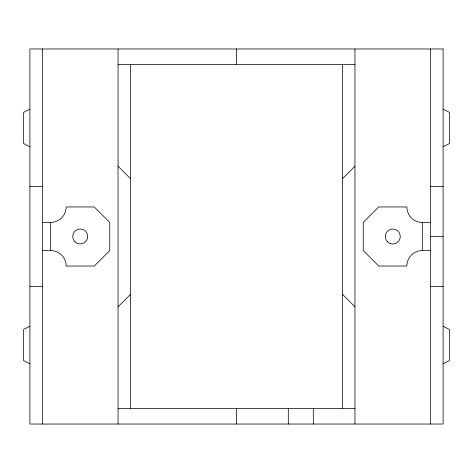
<?xml version="1.0" encoding="UTF-8"?>
<svg xmlns="http://www.w3.org/2000/svg" width="473" height="473" viewBox="0 0 473 473"><rect width="100%" height="100%" fill="white"/><g stroke="black" fill="none" stroke-linecap="round" stroke-linejoin="round"><path stroke-width="0.71" d="M118.043 306.823L130.542 294.324M342.458 178.676L354.957 166.177M29.9 109.21L23.65 112.338L23.65 143.591L29.9 146.719M29.9 326.275L23.65 329.403L23.65 360.657L29.9 363.784M443.1 146.719L449.35 143.591L449.35 112.338L443.1 109.21M443.1 363.784L449.35 360.657L449.35 329.403L443.1 326.275M118.043 64.594L354.957 64.594M29.9 186.492L42.404 186.492M430.596 186.492L443.1 186.492M42.404 222.434L50.688 222.434A15.473 15.473 0 0 0 66.155 206.961L94.287 206.961L109.76 222.434L109.76 250.566L94.287 266.039L66.155 266.039A15.473 15.473 0 0 0 50.688 250.566L50.688 222.434M422.312 222.434L422.312 250.566A15.473 15.473 0 0 0 406.845 266.039L378.713 266.039L363.24 250.566L363.24 222.434L378.713 206.961L406.845 206.961A15.473 15.473 0 0 0 422.312 222.434L430.596 222.434M430.596 236.5L443.1 236.5M42.404 250.566L50.688 250.566M422.312 250.566L430.596 250.566M29.9 286.508L42.404 286.508M430.596 286.508L443.1 286.508M118.043 408.406L354.957 408.406M342.458 294.324L354.957 306.823M118.043 166.177L130.542 178.676M430.596 48.967L430.596 424.033M354.957 48.967L354.957 424.033M342.458 64.594L342.458 408.406M313.303 408.406L313.303 424.033M288.299 408.406L288.299 424.033M236.5 48.967L236.5 64.594M236.5 408.406L236.5 424.033M130.542 64.594L130.542 408.406M118.043 48.967L118.043 424.033M42.404 48.967L42.404 424.033M443.1 48.967L29.9 48.967L29.9 424.033L443.1 424.033L443.1 48.967M74.917 241.804A7.503 7.503 0 0 0 87.47 238.439A7.503 7.503 0 0 0 78.282 229.257A7.503 7.503 0 0 0 74.917 241.804M387.476 241.804A7.503 7.503 0 0 0 400.022 238.439A7.503 7.503 0 0 0 390.834 229.257A7.503 7.503 0 0 0 387.476 241.804"/></g></svg>
